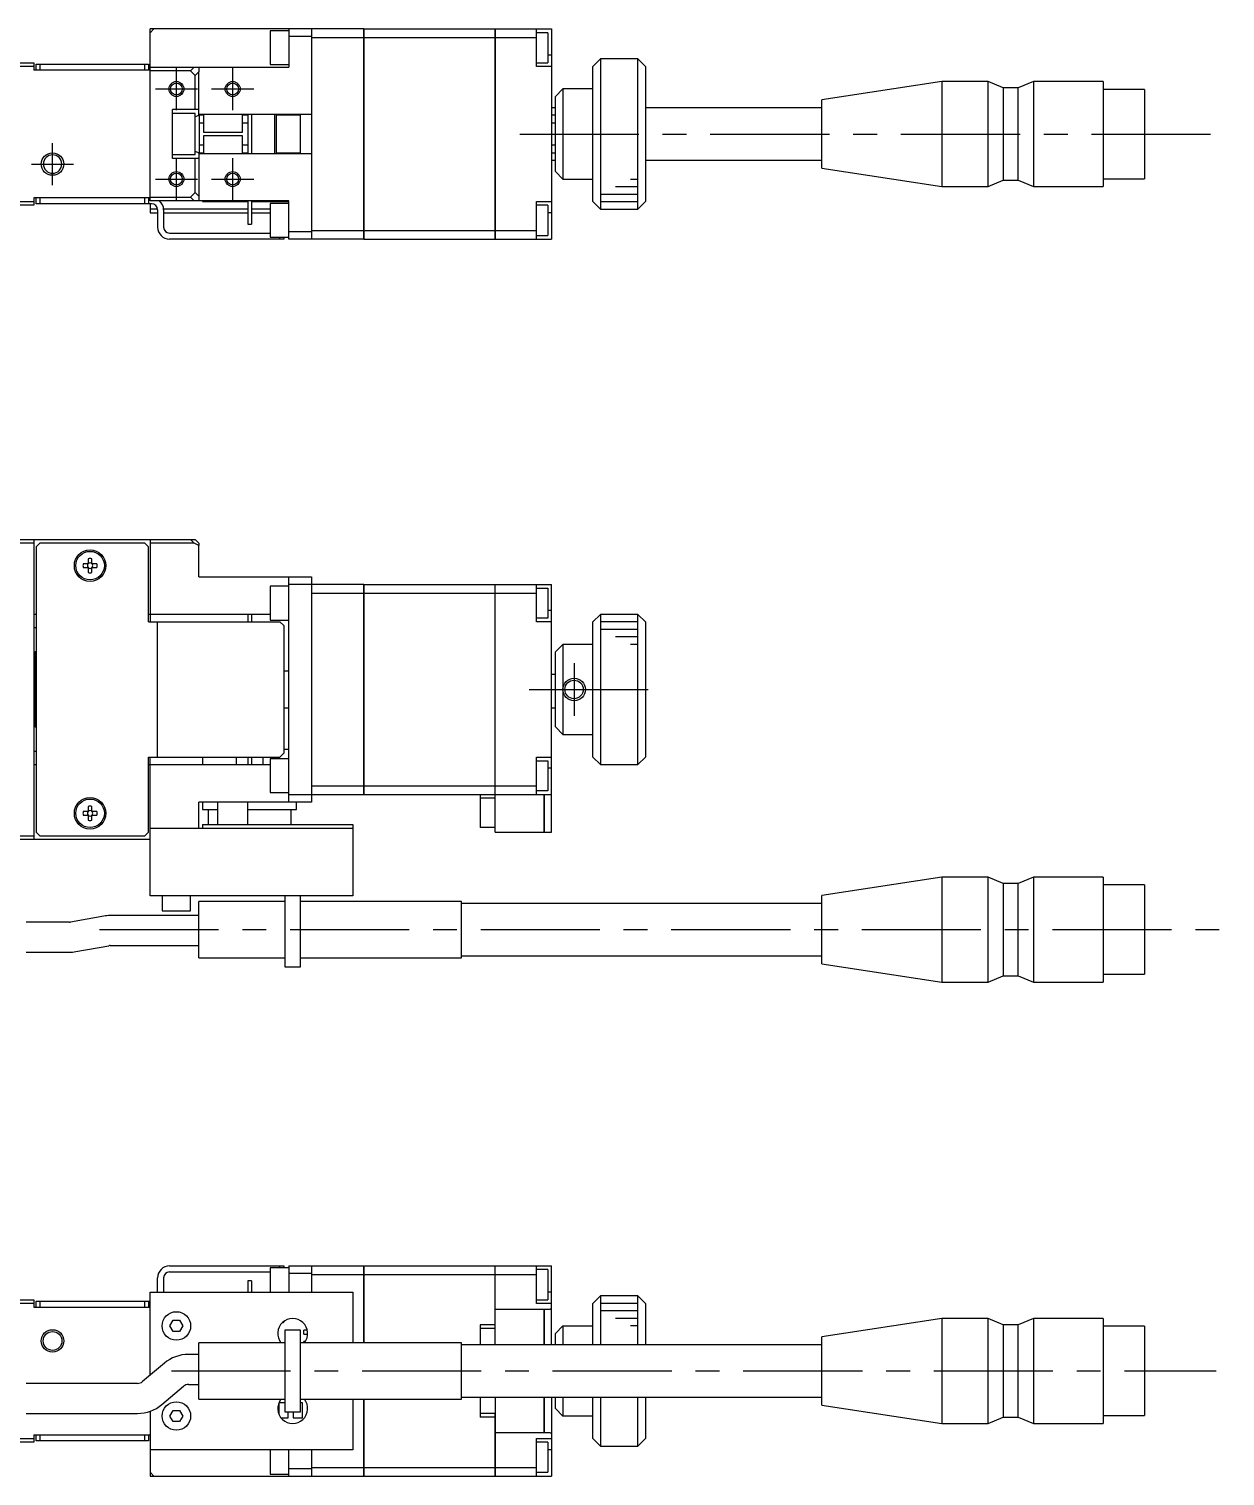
# Model space of a CAD drawing. Extents: x -1 to 643, y -8 to 203.
# Drawn here: x 157.9 to 317.3, y 10 to 202.8 of the extents above; entities that cross this region are included whole.
import ezdxf

# ---------------------------------------------------------------- set-up
doc = ezdxf.new("R2010")
doc.units = 0
doc.header["$LTSCALE"] = 0.5
doc.linetypes.add('CENTER', pattern=[50.8, 31.75, -6.35, 6.35, -6.35])
for name, color, linetype in [('MSM_CENTER', 1, 'CENTER'), ('MSM_CONTINUOUS', 7, 'CONTINUOUS'), ('MSM_NARROW', 5, 'CONTINUOUS')]:
    doc.layers.add(name, color=color, linetype=linetype)

msp = doc.modelspace()

# ---------------------------------------------------------------- linework, layer by layer
at = {"layer": 'MSM_CENTER'}
for p, q in [((177.500001, 192.000001), (177.500001, 197.600001)), ((185.000001, 192.000001), (185.000001, 197.600001)), ((174.700001, 194.800001), (180.300001, 194.800001)), ((182.200001, 194.800001), (187.800001, 194.800001)), ((161.000001, 182), (161.000001, 187.6)), ((223.250001, 188.800001), (317.250001, 188.800001)), ((177.500001, 180.000001), (177.500001, 185.600001)), ((185.000001, 180.000001), (185.000001, 185.600001)), ((158.200001, 184.8), (163.800001, 184.8)), ((174.700001, 182.800001), (180.300001, 182.800001)), ((182.200001, 182.800001), (187.800001, 182.800001)), ((230.499998, 118.299923), (230.499998, 111.299923)), ((224.500001, 114.800001), (242.500001, 114.800001)), ((167.250001, 82.800001), (317.250001, 82.800001)), ((176.842171, 24), (316.073431, 24))]:
    msp.add_line(p, q, dxfattribs=at)
at = {"layer": 'MSM_CONTINUOUS'}
for p, q in [((174.000001, 202.300001), (174.500001, 202.800001)), ((202.490001, 202.800001), (174.000001, 202.800001)), ((174.000001, 180.3), (174.000001, 202.800001)), ((190.000001, 202.550001), (190.000001, 198.050001)), ((192.500001, 202.550001), (190.000001, 202.550001)), ((192.500001, 202.800001), (192.500001, 197.700001)), ((195.500001, 202.800001), (195.500001, 174.800001)), ((202.490001, 174.800001), (202.490001, 202.800001)), ((202.500001, 202.790001), (202.490001, 202.790001)), ((202.500001, 202.800001), (202.500001, 174.800001)), ((202.500001, 202.800001), (219.990001, 202.800001)), ((219.990001, 174.800001), (219.990001, 202.800001)), ((220.000001, 202.790001), (219.990001, 202.790001)), ((220.000001, 202.800001), (227.500001, 202.800001)), ((220.000001, 202.800001), (220.000001, 174.800001)), ((225.500001, 197.800001), (225.500001, 202.800001)), ((227.500001, 202.800001), (227.500001, 174.800001)), ((195.500001, 201.800001), (192.500001, 201.800001)), ((195.500001, 201.645234), (202.490001, 201.645234)), ((202.500001, 201.641341), (202.490001, 201.641341)), ((202.500001, 201.645234), (219.990001, 201.645234)), ((220.000001, 201.641341), (219.990001, 201.641341)), ((220.000001, 201.645234), (225.500001, 201.645234)), ((227.000001, 202.300001), (225.500001, 202.300001)), ((227.000001, 202.300001), (227.000001, 198.300001)), ((227.500001, 199.300001), (227.000001, 199.300001)), ((234.000001, 198.800001), (233.000001, 197.800001)), ((234.000001, 198.800001), (234.000001, 178.800001)), ((239.000001, 198.800001), (234.000001, 198.800001)), ((239.000001, 178.800001), (239.000001, 198.800001)), ((240.000001, 197.800001), (239.000001, 198.800001)), ((145.000001, 198.3), (158.500001, 198.3)), ((158.500001, 197.8), (145.000001, 197.8)), ((158.500001, 198.3), (158.500001, 197.3)), ((174.000001, 197.3), (158.500001, 197.3)), ((158.800001, 197.3), (158.800001, 198.1)), ((158.800001, 198.1), (173.800001, 198.1)), ((159.300001, 198.1), (159.300001, 197.3)), ((173.300001, 197.3), (173.300001, 198.1)), ((173.800001, 198.1), (173.800001, 197.3)), ((174.000001, 197.700001), (180.500002, 197.700001)), ((179.387629, 197.200001), (174.000001, 197.200001)), ((179.387629, 197.200001), (179.887629, 197.700001)), ((180.000001, 196.587629), (179.387629, 197.200001)), ((180.500001, 197.087629), (180.000001, 196.587629)), ((180.500002, 197.700001), (180.500001, 197.087629)), ((180.500001, 191.289479), (180.500001, 197.087629)), ((180.500003, 197.700001), (192.500001, 197.700001)), ((190.000001, 198.050001), (192.500001, 198.050001)), ((225.500001, 198.300001), (227.000001, 198.300001)), ((227.500001, 197.800001), (225.500001, 197.800001)), ((233.000001, 179.800001), (233.000001, 197.800001)), ((240.000001, 197.800001), (240.000001, 179.800001)), ((180.000001, 192.05), (180.000001, 196.587629)), ((228.000001, 193.800001), (229.000001, 194.800001)), ((229.000001, 194.800001), (229.000001, 182.800001)), ((233.000001, 194.800001), (229.000001, 194.800001)), ((279.500001, 195.800001), (263.500001, 193.370001)), ((279.500001, 195.800001), (279.500001, 181.800001)), ((285.700001, 195.800001), (279.500001, 195.800001)), ((285.700001, 181.800001), (285.700001, 195.800001)), ((287.700001, 194.950001), (285.700001, 195.800001)), ((287.700001, 194.950001), (287.700001, 182.650001)), ((289.700001, 194.950001), (287.700001, 194.950001)), ((291.700001, 195.800001), (289.700001, 194.950001)), ((289.700001, 182.650001), (289.700001, 194.950001)), ((291.700001, 195.800001), (291.700001, 181.800001)), ((301.000001, 195.800001), (291.700001, 195.800001)), ((301.000001, 195.800001), (301.000001, 181.800001)), ((306.500001, 194.750001), (301.000001, 194.750001)), ((306.500001, 194.750001), (306.500001, 182.850001)), ((228.000001, 183.800001), (228.000001, 193.800001)), ((263.500001, 184.230001), (263.500001, 193.370001)), ((180.500001, 192.05), (177.000001, 192.05)), ((177.000001, 185.55), (177.000001, 192.05)), ((180.000001, 191.55), (177.000001, 191.55)), ((180.500001, 191.289479), (179.999728, 191.079654)), ((180.000001, 186.05), (180.000001, 191.55)), ((195.500001, 191.400001), (180.500001, 191.400001)), ((180.600001, 186.200001), (180.600001, 191.400001)), ((181.100001, 191.300001), (180.600001, 191.300001)), ((181.000001, 191.400001), (181.000001, 191.300001)), ((181.100001, 191.400001), (181.100001, 189.05)), ((186.300001, 189.05), (186.300001, 191.400001)), ((187.000001, 191.300001), (186.300001, 191.300001)), ((187.000001, 191.400001), (187.000001, 186.200001)), ((187.500001, 191.400001), (187.500001, 186.200001)), ((190.600001, 186.200001), (190.600001, 191.400001)), ((190.800001, 191.400001), (190.800001, 186.200001)), ((194.000001, 191.300001), (190.800001, 191.300001)), ((194.000001, 191.400001), (194.000001, 186.200001)), ((228.000001, 192.300001), (227.500001, 192.300001)), ((228.000001, 191.300001), (227.500001, 191.300001)), ((263.500001, 192.300001), (240.000001, 192.300001)), ((180.600001, 190.300001), (181.100001, 190.300001)), ((181.100001, 189.05), (186.300001, 189.05)), ((186.300001, 190.300001), (187.000001, 190.300001)), ((227.500001, 190.300001), (228.000001, 190.300001)), ((181.100001, 187.300001), (180.600001, 187.300001)), ((181.100001, 188.55), (181.100001, 186.200001)), ((186.300001, 188.55), (181.100001, 188.55)), ((186.300001, 186.200001), (186.300001, 188.55)), ((187.000001, 187.300001), (186.300001, 187.300001)), ((228.000001, 187.300001), (227.500001, 187.300001)), ((177.000001, 186.05), (180.000001, 186.05)), ((180.500001, 185.55), (177.000001, 185.55)), ((179.999652, 186.52039), (180.500001, 186.310523)), ((180.000001, 181.012372), (180.000001, 185.55)), ((180.500001, 186.310523), (180.500001, 180.512372)), ((180.500001, 186.200001), (195.500001, 186.200001)), ((180.600001, 186.300001), (181.100001, 186.300001)), ((181.000001, 186.300001), (181.000001, 186.200001)), ((186.300001, 186.300001), (187.000001, 186.300001)), ((190.800001, 186.300001), (194.000001, 186.300001)), ((227.500001, 186.300001), (228.000001, 186.300001)), ((227.500001, 185.300001), (228.000001, 185.300001)), ((240.000001, 185.300001), (263.500001, 185.300001)), ((229.000001, 182.800001), (228.000001, 183.800001)), ((263.500001, 184.230001), (279.500001, 181.800001)), ((229.000001, 182.800001), (233.000001, 182.800001)), ((279.500001, 181.800001), (285.700001, 181.800001)), ((285.700001, 181.800001), (287.700001, 182.650001)), ((287.700001, 182.650001), (289.700001, 182.650001)), ((289.700001, 182.650001), (291.700001, 181.800001)), ((291.700001, 181.800001), (301.000001, 181.800001)), ((301.000001, 182.850001), (306.500001, 182.850001)), ((145.612374, 179.8), (158.500001, 179.8)), ((174.000001, 180.3), (158.500001, 180.3)), ((158.500001, 180.3), (158.500001, 179.3)), ((158.800001, 179.5), (158.800001, 180.3)), ((174.200001, 179.5), (158.800001, 179.5)), ((159.300001, 180.3), (159.300001, 179.5)), ((173.300001, 179.5), (173.300001, 180.3)), ((173.800001, 180.3), (173.800001, 179.5)), ((174.000001, 180.399999), (179.387629, 180.399999)), ((174.000001, 179.899999), (174.000001, 180.299998)), ((192.500001, 179.899999), (174.000001, 179.899999)), ((174.000001, 179.5), (174.000001, 178.300001)), ((179.387629, 180.399999), (180.000001, 181.012372)), ((179.887629, 179.899999), (179.387629, 180.399999)), ((180.000001, 181.012372), (180.500001, 180.512372)), ((180.500001, 180.512372), (180.500003, 179.899999)), ((181.000001, 179.899999), (181.000001, 179.799999)), ((181.000001, 179.799999), (187.000001, 179.799999)), ((187.000001, 179.899999), (187.000001, 176.800001)), ((187.500001, 179.899999), (187.500001, 176.800001)), ((187.500001, 179.799999), (192.500001, 179.799999)), ((190.000001, 179.550001), (190.000001, 175.050001)), ((192.500001, 179.550001), (190.000001, 179.550001)), ((192.500001, 174.800001), (192.500001, 179.899999)), ((225.500001, 179.800001), (227.500001, 179.800001)), ((225.500001, 174.800001), (225.500001, 179.800001)), ((233.000001, 179.800001), (234.000001, 178.800001)), ((239.000001, 178.800001), (240.000001, 179.800001)), ((158.500001, 179.3), (145.500001, 179.3)), ((174.993727, 178.800001), (174.000001, 178.800001)), ((174.000001, 178.300001), (175.000001, 178.300001)), ((175.000001, 178.7), (175.000001, 176.4)), ((187.000001, 178.800001), (175.796873, 178.800001)), ((175.800001, 178.7), (175.800001, 176.4)), ((175.800001, 178.300001), (187.000001, 178.300001)), ((190.000001, 178.800001), (187.500001, 178.800001)), ((187.500001, 178.300001), (190.000001, 178.300001)), ((227.000001, 179.300001), (225.500001, 179.300001)), ((227.000001, 179.300001), (227.000001, 175.300001)), ((227.500001, 178.300001), (227.000001, 178.300001)), ((234.000001, 178.800001), (239.000001, 178.800001)), ((176.600001, 175.6), (190.000001, 175.6)), ((187.000001, 176.800001), (187.500001, 176.800001)), ((192.500001, 175.800001), (195.500001, 175.800001)), ((195.500001, 175.954769), (202.490001, 175.954769)), ((202.500001, 175.958662), (202.490001, 175.958662)), ((202.500001, 175.954769), (219.990001, 175.954769)), ((220.000001, 175.958662), (219.990001, 175.958662)), ((220.000001, 175.954769), (225.500001, 175.954769)), ((191.800001, 174.8), (176.600001, 174.8)), ((190.000001, 175.050001), (192.500001, 175.050001)), ((191.300001, 174.8), (191.300001, 175.050001)), ((191.800001, 175.050001), (191.800001, 174.8)), ((202.490001, 174.800001), (192.500001, 174.800001)), ((202.500001, 174.810001), (202.490001, 174.810001)), ((202.500001, 174.800001), (219.990001, 174.800001)), ((220.000001, 174.810001), (219.990001, 174.810001)), ((220.000001, 174.800001), (227.500001, 174.800001)), ((225.500001, 175.300001), (227.000001, 175.300001)), ((145.000001, 134.800001), (180.000001, 134.800001)), ((158.500001, 134.300001), (146.112374, 134.300001)), ((158.500001, 134.800001), (158.500001, 94.800001)), ((159.300001, 134.300001), (158.800001, 133.800001)), ((158.800001, 133.800001), (158.800001, 95.800001)), ((173.300001, 134.300001), (159.300001, 134.300001)), ((173.800001, 133.800001), (173.300001, 134.300001)), ((173.800001, 123.800001), (173.800001, 133.800001)), ((174.000001, 134.800001), (174.000001, 123.800001)), ((179.887629, 134.300001), (174.000001, 134.300001)), ((179.887629, 134.300001), (179.387629, 134.800001)), ((180.500003, 133.993813), (179.887629, 134.300001)), ((180.000001, 134.800001), (180.500001, 134.300001)), ((180.500001, 134.300001), (180.500003, 133.993813)), ((180.500003, 129.800001), (180.500003, 133.993813)), ((165.760001, 131.540001), (165.080817, 131.540001)), ((165.760001, 132.219185), (165.760001, 131.540001)), ((166.240001, 131.540001), (166.240001, 132.219185)), ((166.919186, 131.540001), (166.240001, 131.540001)), ((165.080817, 131.060001), (165.760001, 131.060001)), ((165.760001, 131.060001), (165.760001, 130.380816)), ((166.240001, 130.380816), (166.240001, 131.060001)), ((166.240001, 131.060001), (166.919186, 131.060001)), ((180.500003, 129.800001), (195.500001, 129.800001)), ((192.500001, 99.800001), (192.500001, 129.800001)), ((195.500001, 129.800001), (195.500001, 99.800001)), ((190.000001, 128.550001), (190.000001, 124.050001)), ((192.500001, 128.550001), (190.000001, 128.550001)), ((202.490001, 128.800001), (192.500001, 128.800001)), ((195.500001, 127.645233), (202.490001, 127.645233)), ((202.490001, 100.800001), (202.490001, 128.800001)), ((202.500001, 128.790001), (202.490001, 128.790001)), ((202.500001, 127.64134), (202.490001, 127.64134)), ((202.500001, 128.800001), (219.990001, 128.800001)), ((202.500001, 128.800001), (202.500001, 100.800001)), ((202.500001, 127.645233), (219.990001, 127.645233)), ((219.990001, 96.800001), (219.990001, 128.800001)), ((220.000001, 128.790001), (219.990001, 128.790001)), ((220.000001, 127.64134), (219.990001, 127.64134)), ((220.000001, 128.800001), (227.500001, 128.800001)), ((220.000001, 95.800001), (220.000001, 128.800001)), ((220.000001, 127.645233), (225.500001, 127.645233)), ((225.500001, 123.800001), (225.500001, 128.800001)), ((225.500001, 128.300001), (227.000001, 128.300001)), ((227.000001, 128.300001), (227.000001, 124.300001)), ((227.500001, 95.800001), (227.500001, 128.800001)), ((158.800001, 124.800001), (158.500001, 124.800001)), ((190.000001, 124.800001), (173.800001, 124.800001)), ((173.800001, 123.800001), (191.300001, 123.800001)), ((175.000001, 105.800001), (175.000001, 123.800001)), ((187.000001, 124.800001), (187.000001, 123.800001)), ((187.500001, 124.800001), (187.500001, 123.800001)), ((190.000001, 124.050001), (192.500001, 124.050001)), ((191.800001, 123.300001), (191.300001, 123.800001)), ((227.000001, 124.300001), (225.500001, 124.300001)), ((227.500001, 123.800001), (225.500001, 123.800001)), ((227.500001, 125.300001), (227.000001, 125.300001)), ((234.000001, 124.800001), (233.000001, 123.800001)), ((233.000001, 105.800001), (233.000001, 123.800001)), ((234.000001, 124.800001), (234.000001, 104.800001)), ((239.000001, 124.800001), (234.000001, 124.800001)), ((239.000001, 104.800001), (239.000001, 124.800001)), ((240.000001, 123.800001), (239.000001, 124.800001)), ((240.000001, 123.800001), (240.000001, 105.800001)), ((158.500001, 123.050001), (158.800001, 123.050001)), ((191.800001, 123.300001), (191.800001, 106.300001)), ((158.700001, 119.800001), (158.500001, 119.600001)), ((158.700001, 119.800001), (158.700001, 109.800001)), ((158.800001, 119.800001), (158.700001, 119.800001)), ((228.000001, 119.800001), (229.000001, 120.800001)), ((228.000001, 109.800001), (228.000001, 119.800001)), ((233.000001, 120.800001), (229.000001, 120.800001)), ((229.000001, 120.800001), (229.000001, 108.800001)), ((191.800001, 117.300001), (192.500001, 117.300001)), ((228.000001, 116.800001), (227.500001, 116.800001)), ((192.500001, 112.300001), (191.800001, 112.300001)), ((228.000001, 112.300001), (227.500001, 112.300001)), ((158.500001, 110.000001), (158.700001, 109.800001)), ((158.700001, 109.800001), (158.800001, 109.800001)), ((229.000001, 108.800001), (228.000001, 109.800001)), ((229.000001, 108.800001), (233.000001, 108.800001)), ((158.800001, 106.550001), (158.500001, 106.550001)), ((191.300001, 105.800001), (191.800001, 106.300001)), ((192.500001, 106.800001), (191.800001, 106.800001)), ((158.500001, 104.800001), (158.800001, 104.800001)), ((173.800001, 95.800001), (173.800001, 105.800001)), ((173.800001, 105.800001), (191.300001, 105.800001)), ((173.800001, 104.800001), (190.000001, 104.800001)), ((174.000001, 87.300001), (174.000001, 105.800001)), ((181.000001, 105.800001), (181.000001, 104.800001)), ((185.500001, 104.800001), (185.500001, 105.800001)), ((187.000001, 105.800001), (187.000001, 104.800001)), ((187.500001, 105.800001), (187.500001, 104.800001)), ((189.000001, 105.800001), (189.000001, 104.800001)), ((190.000001, 105.550001), (190.000001, 101.050001)), ((192.500001, 105.550001), (190.000001, 105.550001)), ((225.500001, 105.800001), (227.500001, 105.800001)), ((225.500001, 100.800001), (225.500001, 105.800001)), ((225.500001, 105.300001), (227.000001, 105.300001)), ((227.000001, 105.300001), (227.000001, 101.300001)), ((227.500001, 104.300001), (227.000001, 104.300001)), ((233.000001, 105.800001), (234.000001, 104.800001)), ((234.000001, 104.800001), (239.000001, 104.800001)), ((239.000001, 104.800001), (240.000001, 105.800001)), ((190.000001, 101.050001), (192.500001, 101.050001)), ((192.500001, 100.800001), (202.490001, 100.800001)), ((195.500001, 101.954768), (202.490001, 101.954768)), ((202.500001, 101.958661), (202.490001, 101.958661)), ((202.500001, 100.810001), (202.490001, 100.810001)), ((202.500001, 101.954768), (219.990001, 101.954768)), ((202.500001, 100.800001), (219.990001, 100.800001)), ((218.000001, 100.800001), (218.000001, 96.400001)), ((219.990001, 100.300001), (218.000001, 100.300001)), ((220.000001, 101.958661), (219.990001, 101.958661)), ((220.000001, 100.810001), (219.990001, 100.810001)), ((220.000001, 101.954768), (225.500001, 101.954768)), ((220.000001, 100.800001), (227.500001, 100.800001)), ((227.000001, 101.300001), (225.500001, 101.300001)), ((226.490001, 95.800001), (226.490001, 100.800001)), ((226.500001, 100.800001), (226.500001, 95.800001)), ((165.760001, 98.540001), (165.080817, 98.540001)), ((165.760001, 99.219185), (165.760001, 98.540001)), ((166.240001, 98.540001), (166.240001, 99.219185)), ((166.919186, 98.540001), (166.240001, 98.540001)), ((180.500003, 96.300001), (180.500001, 99.800001)), ((195.500001, 99.800001), (180.500001, 99.800001)), ((181.000001, 99.800001), (181.000001, 98.800001)), ((181.000001, 98.800001), (183.000001, 98.800001)), ((181.750001, 98.800001), (181.750001, 96.800001)), ((183.000001, 99.800001), (183.000001, 96.800001)), ((187.000001, 96.800001), (187.000001, 99.800001)), ((187.000001, 98.800001), (193.500001, 98.800001)), ((192.750001, 98.800001), (192.750001, 96.800001)), ((193.500001, 98.800001), (193.500001, 99.800001)), ((165.080817, 98.060001), (165.760001, 98.060001)), ((165.760001, 98.060001), (165.760001, 97.380816)), ((166.240001, 97.380816), (166.240001, 98.060001)), ((166.240001, 98.060001), (166.919186, 98.060001)), ((181.000001, 96.800001), (201.000001, 96.800001)), ((181.000001, 96.800001), (181.000001, 96.300001)), ((201.000001, 96.800001), (201.000001, 87.300001)), ((220.000001, 96.400001), (218.000001, 96.400001)), ((220.000001, 96.800001), (219.990001, 96.800001)), ((174.000001, 94.800001), (145.000001, 94.800001)), ((146.112374, 95.300001), (158.500001, 95.300001)), ((158.800001, 95.800001), (159.300001, 95.300001)), ((159.300001, 95.300001), (173.300001, 95.300001)), ((173.300001, 95.300001), (173.800001, 95.800001)), ((174.000001, 96.300001), (201.000001, 96.300001)), ((220.000001, 95.800001), (226.490001, 95.800001)), ((226.500001, 95.810001), (226.490001, 95.810001)), ((226.500001, 95.800001), (227.500001, 95.800001)), ((279.500001, 89.800001), (263.500001, 87.370001)), ((279.500001, 89.800001), (279.500001, 75.800001)), ((285.700001, 89.800001), (279.500001, 89.800001)), ((285.700001, 75.800001), (285.700001, 89.800001)), ((287.700001, 88.950001), (285.700001, 89.800001)), ((287.700001, 88.950001), (287.700001, 76.650001)), ((289.700001, 88.950001), (287.700001, 88.950001)), ((291.700001, 89.800001), (289.700001, 88.950001)), ((289.700001, 76.650001), (289.700001, 88.950001)), ((291.700001, 89.800001), (291.700001, 75.800001)), ((301.000001, 89.800001), (291.700001, 89.800001)), ((301.000001, 89.800001), (301.000001, 75.800001)), ((306.500001, 88.750001), (301.000001, 88.750001)), ((306.500001, 88.750001), (306.500001, 76.850001)), ((201.000001, 87.300001), (174.000001, 87.300001)), ((175.600001, 87.300001), (175.600001, 85.300001)), ((179.400001, 85.300001), (179.400001, 87.300001)), ((192.000001, 77.800001), (192.000001, 87.300001)), ((194.000001, 87.300001), (194.000001, 77.800001)), ((263.500001, 78.230001), (263.500001, 87.370001)), ((175.600001, 85.300001), (179.400001, 85.300001)), ((180.500001, 79.050001), (180.500001, 86.550001)), ((192.000001, 86.550001), (180.500001, 86.550001)), ((215.500001, 86.550001), (194.000001, 86.550001)), ((215.500001, 79.050001), (215.500001, 86.550001)), ((263.500001, 86.300001), (215.500001, 86.300001)), ((163.237535, 83.800001), (157.500001, 83.800001)), ((167.818265, 84.59228), (163.411184, 83.815193)), ((180.500001, 84.668242), (168.686506, 84.668242)), ((157.500001, 79.800001), (163.237535, 79.800001)), ((164.105776, 79.875962), (168.512858, 80.653049)), ((168.686506, 80.668242), (180.500001, 80.668242)), ((180.500001, 79.050001), (192.000001, 79.050001)), ((194.000001, 79.050001), (215.500001, 79.050001)), ((215.500001, 79.300001), (263.500001, 79.300001)), ((194.000001, 77.800001), (192.000001, 77.800001)), ((263.500001, 78.230001), (279.500001, 75.800001)), ((279.500001, 75.800001), (285.700001, 75.800001)), ((285.700001, 75.800001), (287.700001, 76.650001)), ((287.700001, 76.650001), (289.700001, 76.650001)), ((289.700001, 76.650001), (291.700001, 75.800001)), ((291.700001, 75.800001), (301.000001, 75.800001)), ((301.000001, 76.850001), (306.500001, 76.850001)), ((176.600001, 38.000001), (191.800001, 38.000001)), ((176.600001, 37.200001), (190.000001, 37.200001)), ((190.000001, 37.75), (190.000001, 34.5)), ((192.500001, 37.75), (190.000001, 37.75)), ((191.300001, 37.75), (191.300001, 38.000001)), ((191.800001, 38.000001), (191.800001, 37.75)), ((192.500001, 38), (202.490001, 38)), ((192.500001, 38), (192.500001, 34.5)), ((195.500001, 37), (192.500001, 37)), ((195.500001, 38), (195.500001, 34.5)), ((195.500001, 36.845232), (202.490001, 36.845232)), ((202.490001, 27.75), (202.490001, 38)), ((202.500001, 37.99), (202.490001, 37.99)), ((202.500001, 36.841339), (202.490001, 36.841339)), ((202.500001, 38), (202.500001, 27.75)), ((202.500001, 38), (219.990001, 38)), ((202.500001, 36.845232), (219.990001, 36.845232)), ((219.990001, 29.653), (219.990001, 38)), ((220.000001, 37.99), (219.990001, 37.99)), ((220.000001, 36.841339), (219.990001, 36.841339)), ((220.000001, 27.5), (220.000001, 38)), ((220.000001, 38), (227.500001, 38)), ((220.000001, 36.845232), (225.500001, 36.845232)), ((225.500001, 33), (225.500001, 38)), ((227.000001, 37.5), (225.500001, 37.5)), ((227.000001, 37.5), (227.000001, 33.5)), ((227.500001, 27.5), (227.500001, 38)), ((175.000001, 34.5), (175.000001, 36.400001)), ((175.800001, 36.400001), (175.800001, 34.5)), ((187.000001, 36), (187.000001, 34.5)), ((187.500001, 36), (187.000001, 36)), ((187.500001, 36), (187.500001, 34.5)), ((145.500001, 33.500001), (158.500001, 33.500001)), ((158.500001, 33.000001), (145.612374, 33.000001)), ((158.500001, 33.500001), (158.500001, 32.500001)), ((158.800001, 32.500001), (158.800001, 33.300001)), ((158.800001, 33.300001), (174.000001, 33.300001)), ((159.300001, 33.300001), (159.300001, 32.500001)), ((173.300001, 32.500001), (173.300001, 33.300001)), ((173.800001, 33.300001), (173.800001, 32.500001)), ((174.000001, 23.444104), (174.000001, 34.5)), ((174.000001, 34.5), (201.000001, 34.5)), ((201.000001, 34.5), (201.000001, 27.75)), ((225.500001, 33.5), (227.000001, 33.5)), ((227.500001, 33), (225.500001, 33)), ((227.500001, 34.5), (227.000001, 34.5)), ((234.000001, 34), (233.000001, 33)), ((233.000001, 27.5), (233.000001, 33)), ((234.000001, 34), (234.000001, 27.5)), ((239.000001, 34), (234.000001, 34)), ((239.000001, 27.5), (239.000001, 34)), ((240.000001, 33), (239.000001, 34)), ((240.000001, 33), (240.000001, 27.5)), ((158.500001, 32.500001), (174.000001, 32.500001)), ((220.000001, 32.25), (226.490001, 32.25)), ((226.490001, 27.5), (226.490001, 32.25)), ((226.500001, 32.24), (226.490001, 32.24)), ((226.500001, 32.25), (226.500001, 27.5)), ((226.500001, 32.25), (227.300001, 32.25)), ((227.300001, 32.229022), (227.300001, 32.25)), ((227.500001, 32.229022), (227.300001, 32.229022)), ((279.500001, 31), (263.500001, 28.57)), ((279.500001, 31), (279.500001, 17)), ((285.700001, 31), (279.500001, 31)), ((285.700001, 17), (285.700001, 31)), ((287.700001, 30.15), (285.700001, 31)), ((291.700001, 31), (289.700001, 30.15)), ((291.700001, 31), (291.700001, 17)), ((301.000001, 31), (291.700001, 31)), ((301.000001, 31), (301.000001, 17)), ((176.633976, 30), (177.066989, 30.75)), ((177.066989, 29.25), (176.633976, 30)), ((177.066989, 30.75), (177.933014, 30.75)), ((177.933014, 29.25), (177.066989, 29.25)), ((177.933014, 30.75), (178.366027, 30)), ((178.366027, 30), (177.933014, 29.25)), ((192.000001, 29.5), (194.000001, 29.5)), ((192.000001, 18.5), (192.000001, 29.5)), ((194.000001, 29.5), (194.000001, 18.5)), ((194.500001, 28.925002), (194.500001, 29.425002)), ((194.954323, 29.425002), (194.500001, 29.425002)), ((194.500001, 28.925002), (194.998595, 28.925002)), ((218.000001, 30.153), (218.000001, 27.5)), ((219.990001, 30.153), (218.000001, 30.153)), ((220.000001, 29.653), (218.000001, 29.653)), ((229.000001, 30), (228.000001, 29)), ((228.000001, 27.5), (228.000001, 29)), ((229.000001, 30), (233.000001, 30)), ((229.000001, 30), (229.000001, 27.5)), ((287.700001, 30.15), (287.700001, 17.85)), ((289.700001, 30.15), (287.700001, 30.15)), ((289.700001, 17.85), (289.700001, 30.15)), ((306.500001, 29.95), (301.000001, 29.95)), ((306.500001, 29.95), (306.500001, 18.05)), ((180.500001, 20.25), (180.500001, 27.75)), ((192.000001, 27.75), (180.500001, 27.75)), ((215.500001, 27.75), (194.000001, 27.75)), ((194.500001, 27.75), (194.500001, 27.925002)), ((194.68653, 27.925002), (194.500001, 27.925002)), ((215.500001, 20.25), (215.500001, 27.75)), ((263.500001, 27.5), (215.500001, 27.5)), ((263.500001, 19.43), (263.500001, 28.57)), ((180.500001, 26.206727), (179.112218, 26.206727)), ((175.898279, 25.036949), (172.974917, 22.583956)), ((172.332129, 22.350001), (157.500001, 22.350001)), ((175.546068, 19.519779), (178.46943, 21.972771)), ((179.112218, 22.206727), (180.500001, 22.206727)), ((180.500001, 20.25), (192.000001, 20.25)), ((192.000001, 19.777502), (191.167501, 19.777502)), ((191.167501, 19.777502), (191.167501, 18.198786)), ((194.000001, 20.25), (215.500001, 20.25)), ((194.322501, 19.777502), (194.000001, 19.777502)), ((194.322501, 17.777502), (194.322501, 19.777502)), ((201.000001, 20.25), (201.000001, 13.5)), ((202.490001, 10), (202.490001, 20.25)), ((202.500001, 20.25), (202.500001, 10)), ((215.500001, 20.5), (263.500001, 20.5)), ((218.000001, 20.5), (218.000001, 17.847)), ((220.000001, 20.5), (220.000001, 10)), ((226.490001, 15.75), (226.490001, 20.5)), ((226.500001, 20.5), (226.500001, 15.75)), ((227.500001, 20.5), (227.500001, 10)), ((228.000001, 19), (228.000001, 20.5)), ((229.000001, 20.5), (229.000001, 18)), ((233.000001, 15), (233.000001, 20.5)), ((234.000001, 20.5), (234.000001, 14)), ((239.000001, 14), (239.000001, 20.5)), ((240.000001, 20.5), (240.000001, 15)), ((263.500001, 19.43), (279.500001, 17)), ((157.500001, 18.350001), (172.332129, 18.350001)), ((174.000001, 18.636382), (174.000001, 10)), ((176.633976, 18), (177.066989, 18.75)), ((177.066989, 17.25), (176.633976, 18)), ((177.066989, 18.75), (177.933014, 18.75)), ((177.933014, 18.75), (178.366027, 18)), ((178.366027, 18), (177.933014, 17.25)), ((191.417125, 17.777502), (192.417501, 17.777502)), ((194.000001, 18.5), (192.000001, 18.5)), ((192.417501, 17.777502), (192.417501, 18.5)), ((193.072501, 18.5), (193.072501, 17.777502)), ((193.072501, 17.777502), (194.322501, 17.777502)), ((220.000001, 18.347), (218.000001, 18.347)), ((219.990001, 17.847), (218.000001, 17.847)), ((219.990001, 10), (219.990001, 18.347)), ((228.000001, 19), (229.000001, 18)), ((233.000001, 18), (229.000001, 18)), ((285.700001, 17), (287.700001, 17.85)), ((287.700001, 17.85), (289.700001, 17.85)), ((289.700001, 17.85), (291.700001, 17)), ((301.000001, 18.05), (306.500001, 18.05)), ((158.500001, 15.500001), (174.000001, 15.500001)), ((158.500001, 15.500001), (158.500001, 14.500001)), ((158.800001, 14.700001), (158.800001, 15.500001)), ((159.300001, 15.500001), (159.300001, 14.700001)), ((173.300001, 14.700001), (173.300001, 15.500001)), ((173.800001, 15.500001), (173.800001, 14.700001)), ((177.933014, 17.25), (177.066989, 17.25)), ((226.490001, 15.75), (220.000001, 15.75)), ((226.500001, 15.76), (226.490001, 15.76)), ((227.300001, 15.75), (226.500001, 15.75)), ((227.300001, 15.770978), (227.500001, 15.770978)), ((227.300001, 15.75), (227.300001, 15.770978)), ((279.500001, 17), (285.700001, 17)), ((291.700001, 17), (301.000001, 17)), ((158.500001, 14.500001), (58.500001, 14.500001)), ((151.500001, 15.000001), (158.500001, 15.000001)), ((173.800001, 14.700001), (158.800001, 14.700001)), ((201.000001, 13.5), (174.000001, 13.5)), ((190.000001, 13.5), (190.000001, 10.25)), ((192.500001, 10), (192.500001, 13.5)), ((195.500001, 13.5), (195.500001, 10)), ((225.500001, 15), (227.500001, 15)), ((225.500001, 10), (225.500001, 15)), ((227.000001, 14.5), (225.500001, 14.5)), ((227.000001, 14.5), (227.000001, 10.5)), ((227.500001, 13.5), (227.000001, 13.5)), ((233.000001, 15), (234.000001, 14)), ((234.000001, 14), (239.000001, 14)), ((239.000001, 14), (240.000001, 15)), ((174.500001, 10), (174.000001, 10.5)), ((174.000001, 10), (202.490001, 10)), ((190.000001, 10.25), (192.500001, 10.25)), ((192.500001, 11), (195.500001, 11)), ((195.500001, 11.154767), (202.490001, 11.154767)), ((202.500001, 11.15866), (202.490001, 11.15866)), ((202.500001, 10.01), (202.490001, 10.01)), ((202.500001, 11.154767), (219.990001, 11.154767)), ((202.500001, 10), (219.990001, 10)), ((220.000001, 11.15866), (219.990001, 11.15866)), ((220.000001, 10.01), (219.990001, 10.01)), ((220.000001, 11.154767), (225.500001, 11.154767)), ((220.000001, 10), (227.500001, 10)), ((225.500001, 10.5), (227.000001, 10.5))]:
    msp.add_line(p, q, dxfattribs=at)
for centre, radius in [((177.500001, 194.800001), 0.7835), ((185.000001, 194.800001), 0.7835), ((177.500001, 182.800001), 0.7835), ((185.000001, 182.800001), 0.7835), ((166.000001, 131.300001), 2.1), ((166.000001, 131.300001), 1.9), ((230.499998, 114.799923), 1.2295), ((166.000001, 98.300001), 2.1), ((166.000001, 98.300001), 1.9), ((177.500001, 30), 1.9), ((161.000001, 28.000001), 1.25), ((177.500001, 18), 1.9)]:
    msp.add_circle(centre, radius, dxfattribs=at)
at = {"layer": 'MSM_CONTINUOUS', "extrusion": (0, 0, -1)}
msp.add_circle((-161.000001, 184.8), 1.2295, dxfattribs=at)
at = {"layer": 'MSM_CONTINUOUS'}
for centre, radius, start, end in [((174.200001, 178.7), 0.8, 0, 90), ((174.200001, 178.7), 1.6, 0, 48.590324), ((176.600001, 176.4), 1.6, 180, 270), ((176.600001, 176.4), 0.8, 180, 270), ((166.000001, 131.300001), 0.95, 165.36671, 194.63329), ((166.000001, 131.300001), 0.364721, 138.849633, 221.150367), ((166.000001, 131.300001), 0.95, 75.36671, 104.63329), ((166.000001, 131.300001), 0.364721, 48.849633, 131.150367), ((166.000001, 131.300001), 0.364721, 318.849633, 41.150367), ((166.000001, 131.300001), 0.95, 345.36671, 14.63329), ((166.000001, 131.300001), 0.364721, 228.849633, 311.150367), ((166.000001, 131.300001), 0.95, 255.36671, 284.63329), ((166.000001, 98.300001), 0.95, 165.36671, 194.63329), ((166.000001, 98.300001), 0.364721, 138.849633, 221.150367), ((166.000001, 98.300001), 0.95, 75.36671, 104.63329), ((166.000001, 98.300001), 0.364721, 48.849633, 131.150367), ((166.000001, 98.300001), 0.364721, 318.849633, 41.150367), ((166.000001, 98.300001), 0.95, 345.36671, 14.63329), ((166.000001, 98.300001), 0.364721, 228.849633, 311.150367), ((166.000001, 98.300001), 0.95, 255.36671, 284.63329), ((163.237535, 84.800001), 1, 270, 280), ((168.686506, 79.668242), 5, 90, 100), ((163.237535, 84.800001), 5, 270, 280), ((168.686506, 79.668242), 1, 90, 100), ((176.600001, 36.400001), 1.6, 90, 180), ((176.600001, 36.400001), 0.8, 90, 180), ((193.000001, 29), 2, 321.317813, 218.68215917), ((191.700001, 30.667502), 0.2, 255.074363, 0.806255), ((179.112218, 21.206727), 5, 90, 130), ((172.332129, 23.350001), 1, 270, 310), ((179.112218, 21.206727), 1, 90, 130), ((172.332129, 23.350001), 5, 270, 310), ((193.000001, 19), 2, 141.317813, 38.68219661)]:
    msp.add_arc(centre, radius, start, end, dxfattribs=at)
at = {"layer": 'MSM_NARROW'}
for p, q in [((236.000001, 181.800001), (239.000001, 181.800001)), ((238.000001, 182.800001), (239.000001, 182.800001)), ((234.000001, 180.800001), (239.000001, 180.800001)), ((234.000001, 179.800001), (239.000001, 179.800001)), ((239.000001, 123.800001), (234.000001, 123.800001)), ((239.000001, 122.800001), (234.000001, 122.800001)), ((239.000001, 121.800001), (236.000001, 121.800001)), ((239.000001, 120.800001), (238.000001, 120.800001)), ((239.000001, 33), (234.000001, 33)), ((239.000001, 32), (234.000001, 32)), ((239.000001, 31), (236.000001, 31)), ((239.000001, 30), (238.000001, 30))]:
    msp.add_line(p, q, dxfattribs=at)
for centre, radius in [((177.500001, 194.800001), 1), ((185.000001, 194.800001), 1), ((161.000001, 184.8), 1.5), ((177.500001, 182.800001), 1), ((185.000001, 182.800001), 1), ((230.499998, 114.799923), 1.5), ((161.000001, 28.000001), 1.5)]:
    msp.add_circle(centre, radius, dxfattribs=at)

doc.saveas('drawing.dxf')
